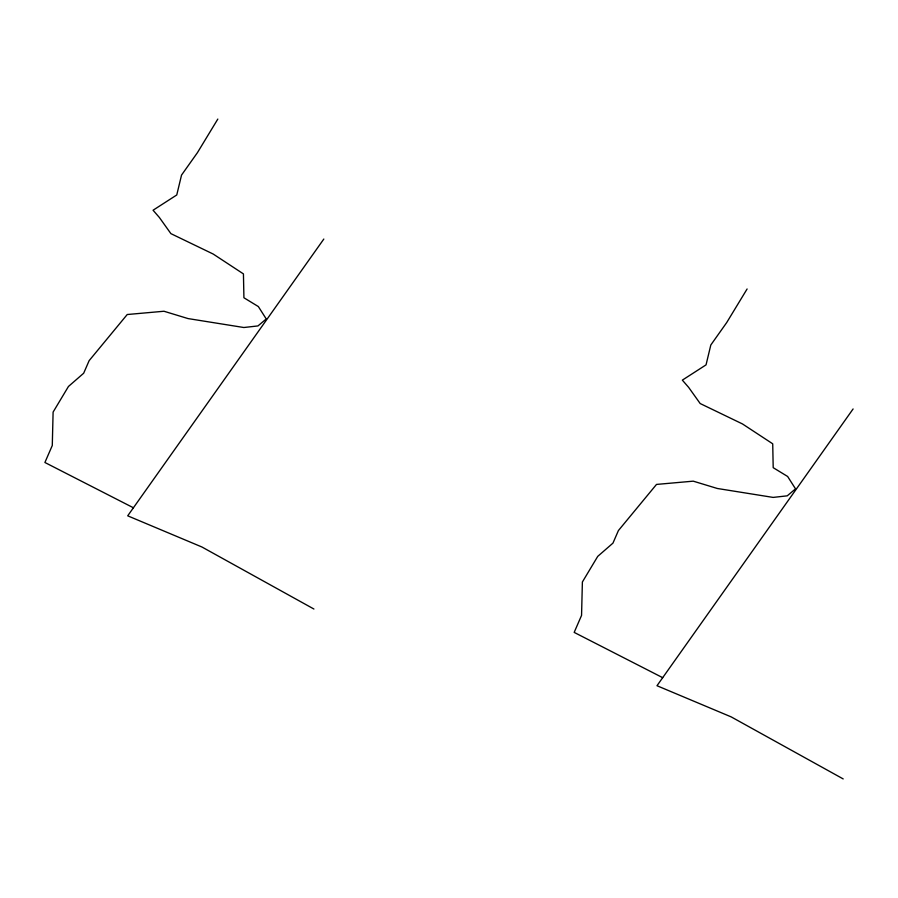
<?xml version="1.0" encoding="UTF-8"?>
<svg xmlns="http://www.w3.org/2000/svg" width="898" height="898" viewBox="0 0 898 898"><rect width="100%" height="100%" fill="white"/><g stroke="black" fill="none" stroke-linecap="round" stroke-linejoin="round"><path stroke-width="1.35" d="M217.821 119.075L197.414 152.682L181.531 175.099L176.76 194.967L153.064 210.233L159.35 217.451L170.901 233.637L213.196 254.044L243.437 273.901L243.919 297.766L258.355 306.566L266.246 318.958L257.962 325.929L243.852 327.512L188.041 318.577L163.964 311.247L127.224 314.524L89.138 360.648L83.671 373.231L68.461 386.466L53.105 412.081L52.286 445.498L44.9 462.492L133.409 507.774M747.102 288.976L726.695 322.584L710.812 345L706.041 364.869L682.345 380.135L688.631 387.352L700.182 403.539L742.478 423.946L772.718 443.803L773.2 467.678L787.636 476.479L795.527 488.86L787.243 495.831L773.133 497.413L717.322 488.478L693.245 481.16L656.505 484.426L618.408 530.561L612.952 543.133L597.742 556.367L582.387 581.983L581.556 615.399L574.181 632.394L662.69 677.676M323.819 239.048L127.707 515.822L201.915 546.994L313.918 609.024M853.1 408.949L656.988 685.724L731.197 716.896L843.2 778.925"/></g></svg>
